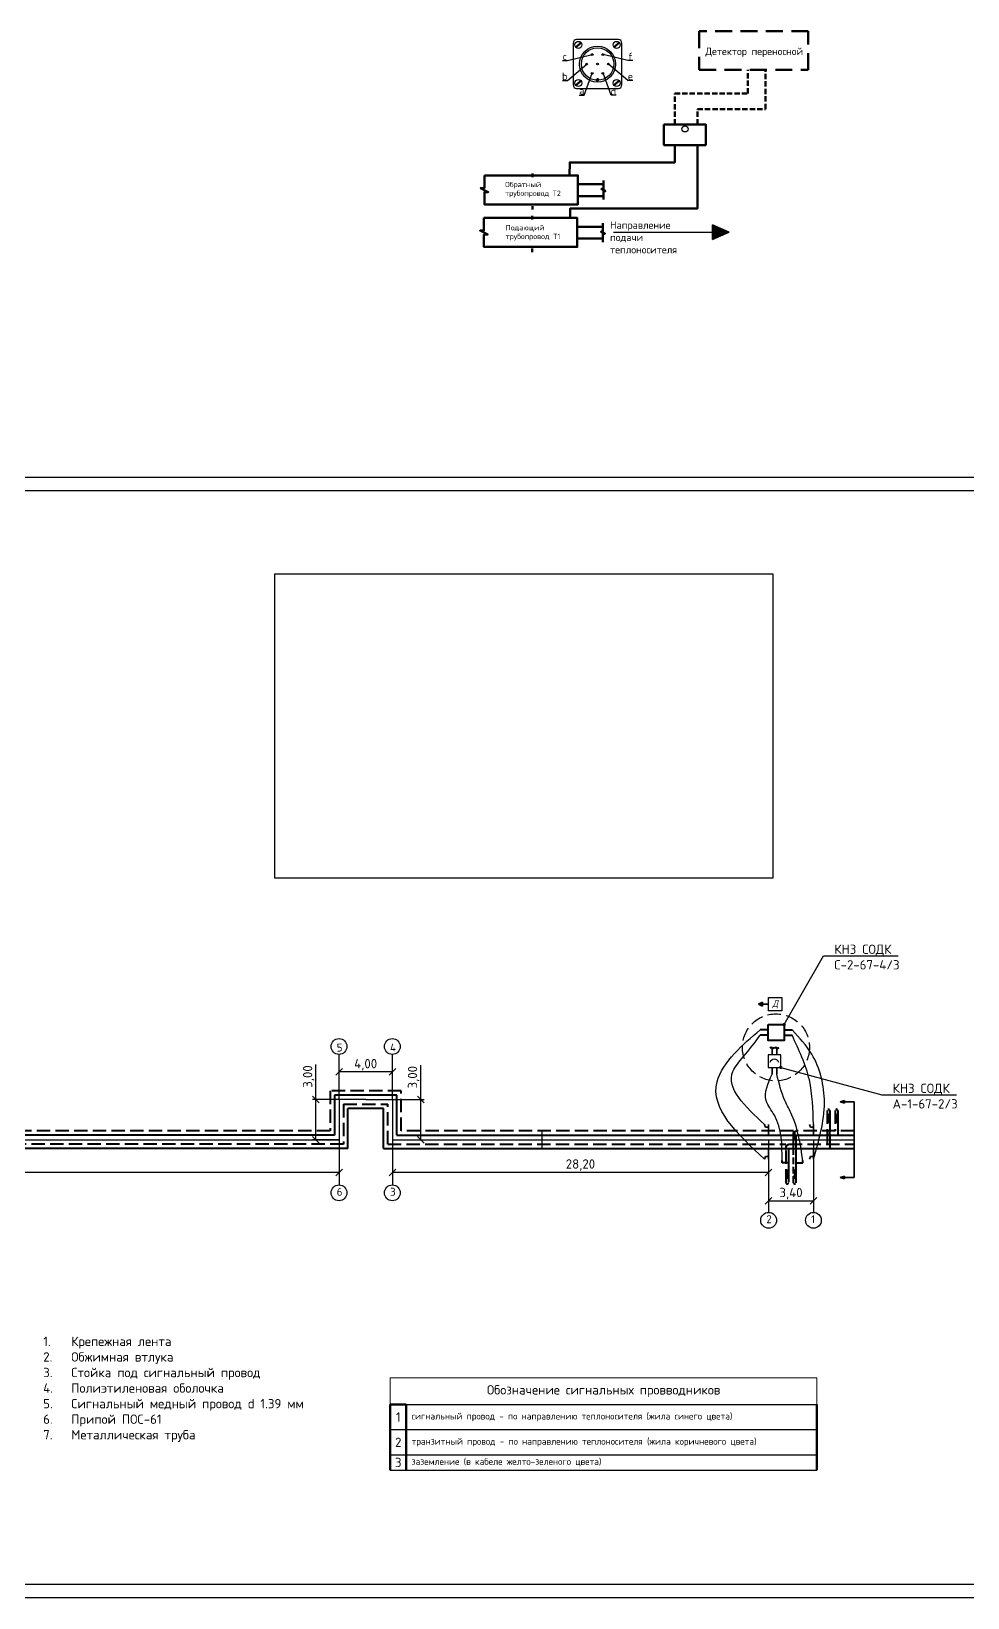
# Model space of a CAD drawing. Header units: millimetres. Extents: x -112426 to 6776, y 1218 to 38707.
# Drawn here: x 3558 to 3909, y 2272 to 2860 of the extents above; entities that cross this region are included whole.
import ezdxf
from ezdxf import colors
from ezdxf.entities.mleader import LeaderData, LeaderLine
from ezdxf.enums import TextEntityAlignment as Align
from ezdxf.math import Vec2, Vec3

# ---------------------------------------------------------------- set-up
doc = ezdxf.new("R2010")
doc.units = ezdxf.units.MM
for name, pattern in [('ACAD_ISO04W100', [30, 24, -3, 0, -3]), ('DASHED', [7, 5, -2, 0]), ('DASHED2', [9.525, 6.35, -3.175]), ('gost5', [7, 5, -2, 0])]:
    doc.linetypes.add(name, pattern=pattern)
for name, color, linetype, lineweight in [('Основной', 1, 'Continuous', 60), ('Размер 3.5', 250, 'Continuous', 35), ('Размеры на чертеже', 250, 'Continuous', 25), ('Таблица', 250, 'Continuous', 30), ('Тонкие', 5, 'Continuous', 30), ('шриховка', 4, 'ACAD_ISO04W100', 15)]:
    doc.layers.add(name, color=color, linetype=linetype, lineweight=lineweight)
doc.styles.add('-ISOCPEUR-', font='isocpeur.TTF')
doc.styles.add('GOST', font='gost.shx', dxfattribs={"oblique": 15})
doc.dimstyles.new('М 1 к 200', dxfattribs={"dimtxt": 3.5, "dimasz": 2.5, "dimexe": 1.25, "dimexo": 0, "dimtad": 1, "dimlfac": 0.2, "dimrnd": 0.1, "dimzin": 1, "dimtxsty": 'GOST', "dimblk": 'OBLIQUE', "dimcen": 2.5, "dimclrd": 256, "dimclre": 256, "dimclrt": 256, "dimadec": 0, "dimazin": 2, "dimtfac": 1, "dimtmove": 0, "dimatfit": 3, "dimldrblk": 'NONE', "dimfxl": 1.25, "dimlwd": -1, "dimlwe": -1, "dimarcsym": 0})
picture_1 = doc.add_image_def('image2.png', size_in_pixel=(706, 431))

# ---------------------------------------------------------------- blocks, each defined once
blk = doc.blocks.new('*T31')
at = {"layer": 'Defpoints', "color": 8, "linetype": 'ByBlock', "lineweight": 0, "transparency": 16777216}
for p, q in [((0, 0), (160, 0)), ((0, 0), (0, -10)), ((160, 0), (160, -10))]:
    blk.add_line(p, q, dxfattribs=at)
at = {"layer": 'Таблица', "color": 0, "lineweight": 50, "transparency": 16777216}
for p, q in [((0, -10), (6, -10)), ((0, -10), (0, -34.57)), ((6, -10), (6, -34.57)), ((160, -10), (160, -34.57))]:
    blk.add_line(p, q, dxfattribs=at)
at = {"layer": 'Таблица', "lineweight": 30, "transparency": 16777216}
blk.add_line((6, -10), (160, -10), dxfattribs=at)
at = {"layer": 'Таблица', "color": 0, "lineweight": 30, "transparency": 16777216}
for p, q in [((0, -19.45), (160, -19.45)), ((0, -28.9), (160, -28.9)), ((0, -34.57), (160, -34.57))]:
    blk.add_line(p, q, dxfattribs=at)
at = {"layer": 'Таблица', "color": 7, "transparency": 16777216, "style": '-ISOCPEUR-'}
for s, insert, char_height, width, attachment_point in [('Обозначение сигнальных провводников', (80, -5), 3.5, 157, 5), ('1', (3, -14.73), 3.5, 5, 5), ('сигнальный провод - по направлению теплоносителя (жила синего цвета)', (8, -14.73), 2.5, 150, 4), ('2', (3, -24.18), 3.5, 5, 5), ('транзитный провод - по направлению теплоносителя (жила коричневого цвета)', (8, -24.18), 2.5, 150, 4), ('3', (3, -31.74), 3.5, 5, 5), ('заземление (в кабеле желто-зеленого цвета)', (8, -31.74), 2.5, 150, 4)]:
    blk.add_mtext(s, dxfattribs=dict(at, insert=insert, char_height=char_height, width=width, attachment_point=attachment_point))
blk = doc.blocks.new('_Oblique')
at = {"color": 0, "linetype": 'ByBlock', "lineweight": -2}
blk.add_line((-0.5, -0.5), (0.5, 0.5), dxfattribs=at)
blk = doc.blocks.new('*D92')
at = {"transparency": 16777216}
for p, q in [((3704.29, 2459.14), (3704.29, 2472.12)), ((3693.59, 2459.14), (3705.54, 2459.14)), ((3704.29, 2444.14), (3704.29, 2459.14)), ((3693.59, 2444.14), (3705.54, 2444.14))]:
    blk.add_line(p, q, dxfattribs=at)
at = {"layer": 'Defpoints', "color": 0, "transparency": 16777216}
for p in [(3693.59, 2459.14), (3704.29, 2459.14), (3693.59, 2444.14)]:
    blk.add_point(p, dxfattribs=at)
at = {"transparency": 16777216, "xscale": 2.5, "yscale": 2.5, "zscale": 2.5}
for p, rotation in [((3704.29, 2459.14), 90), ((3704.29, 2444.14), 270)]:
    blk.add_blockref('_Oblique', p, dxfattribs=dict(at, rotation=rotation))
at = {"transparency": 16777216, "insert": (3701.56, 2467.55), "char_height": 3.5, "attachment_point": 5, "rotation": 90, "style": '-ISOCPEUR-'}
blk.add_mtext('3,00', dxfattribs=at)
blk = doc.blocks.new('_None')
blk = doc.blocks.new('*D93')
at = {"transparency": 16777216}
for p, q in [((3673.59, 2459.14), (3673.59, 2470.76)), ((3693.59, 2469.51), (3673.59, 2469.51)), ((3693.59, 2459.14), (3693.59, 2470.76))]:
    blk.add_line(p, q, dxfattribs=at)
at = {"layer": 'Defpoints', "color": 0, "transparency": 16777216}
for p in [(3673.59, 2469.51), (3673.59, 2459.14), (3693.59, 2459.14)]:
    blk.add_point(p, dxfattribs=at)
at = {"transparency": 16777216, "xscale": 2.5, "yscale": 2.5, "zscale": 2.5, "rotation": 180}
blk.add_blockref('_Oblique', (3673.59, 2469.51), dxfattribs=at)
at = {"transparency": 16777216, "xscale": 2.5, "yscale": 2.5, "zscale": 2.5}
blk.add_blockref('_Oblique', (3693.59, 2469.51), dxfattribs=at)
at = {"transparency": 16777216, "insert": (3683.59, 2472.24), "char_height": 3.5, "attachment_point": 5, "style": '-ISOCPEUR-'}
blk.add_mtext('4,00', dxfattribs=at)
blk = doc.blocks.new('*D94')
at = {"transparency": 16777216}
for p, q in [((3664.94, 2459.14), (3664.94, 2472.37)), ((3673.59, 2459.14), (3663.69, 2459.14)), ((3664.94, 2444.14), (3664.94, 2459.14)), ((3673.59, 2444.14), (3663.69, 2444.14))]:
    blk.add_line(p, q, dxfattribs=at)
at = {"layer": 'Defpoints', "color": 0, "transparency": 16777216}
for p in [(3673.59, 2459.14), (3664.94, 2444.14), (3673.59, 2444.14)]:
    blk.add_point(p, dxfattribs=at)
at = {"transparency": 16777216, "xscale": 2.5, "yscale": 2.5, "zscale": 2.5}
for p, rotation in [((3664.94, 2459.14), 90), ((3664.94, 2444.14), 270)]:
    blk.add_blockref('_Oblique', p, dxfattribs=dict(at, rotation=rotation))
at = {"transparency": 16777216, "insert": (3662.22, 2467.8), "char_height": 3.5, "attachment_point": 5, "rotation": 90, "style": '-ISOCPEUR-'}
blk.add_mtext('3,00', dxfattribs=at)
blk = doc.blocks.new('*D98')
at = {"transparency": 16777216}
for p, q in [((3693.59, 2444.14), (3693.59, 2430.64)), ((3834.68, 2444.14), (3834.68, 2430.64)), ((3834.68, 2431.89), (3693.59, 2431.89))]:
    blk.add_line(p, q, dxfattribs=at)
at = {"layer": 'Defpoints', "color": 0, "transparency": 16777216}
for p in [(3693.59, 2444.14), (3834.68, 2444.14), (3693.59, 2431.89)]:
    blk.add_point(p, dxfattribs=at)
at = {"transparency": 16777216, "xscale": 2.5, "yscale": 2.5, "zscale": 2.5, "rotation": 180}
blk.add_blockref('_Oblique', (3693.59, 2431.89), dxfattribs=at)
at = {"transparency": 16777216, "xscale": 2.5, "yscale": 2.5, "zscale": 2.5}
blk.add_blockref('_Oblique', (3834.68, 2431.89), dxfattribs=at)
at = {"transparency": 16777216, "insert": (3764.13, 2434.62), "char_height": 3.5, "attachment_point": 5, "style": '-ISOCPEUR-'}
blk.add_mtext('28,20', dxfattribs=at)
blk = doc.blocks.new('*D99')
at = {"transparency": 16777216}
for p, q in [((3355.09, 2444.14), (3355.09, 2430.64)), ((3673.59, 2444.14), (3673.59, 2430.64)), ((3673.59, 2431.89), (3355.09, 2431.89))]:
    blk.add_line(p, q, dxfattribs=at)
at = {"layer": 'Defpoints', "color": 0, "transparency": 16777216}
for p in [(3355.09, 2444.14), (3673.59, 2444.14), (3355.09, 2431.89)]:
    blk.add_point(p, dxfattribs=at)
at = {"transparency": 16777216, "xscale": 2.5, "yscale": 2.5, "zscale": 2.5, "rotation": 180}
blk.add_blockref('_Oblique', (3355.09, 2431.89), dxfattribs=at)
at = {"transparency": 16777216, "xscale": 2.5, "yscale": 2.5, "zscale": 2.5}
blk.add_blockref('_Oblique', (3673.59, 2431.89), dxfattribs=at)
at = {"transparency": 16777216, "insert": (3514.34, 2434.62), "char_height": 3.5, "attachment_point": 5, "style": '-ISOCPEUR-'}
blk.add_mtext('63,70', dxfattribs=at)
blk = doc.blocks.new('_DotSmall')
at = {"color": 0, "linetype": 'ByBlock', "const_width": 0.5}
blk.add_lwpolyline([(-0.0625, 0, 1), (0.0625, 0, 1)], format="xyb", close=True, dxfattribs=at)
blk = doc.blocks.new('*D152')
at = {"transparency": 16777216}
for p, q in [((3834.68, 2435.65), (3834.68, 2419.96)), ((3851.49, 2435.65), (3851.49, 2419.96)), ((3834.68, 2421.21), (3851.49, 2421.21))]:
    blk.add_line(p, q, dxfattribs=at)
at = {"layer": 'Defpoints', "color": 0, "transparency": 16777216}
for p in [(3834.68, 2435.65), (3851.49, 2435.65), (3851.49, 2421.21)]:
    blk.add_point(p, dxfattribs=at)
at = {"transparency": 16777216, "xscale": 2.5, "yscale": 2.5, "zscale": 2.5, "rotation": 180}
blk.add_blockref('_Oblique', (3834.68, 2421.21), dxfattribs=at)
at = {"transparency": 16777216, "xscale": 2.5, "yscale": 2.5, "zscale": 2.5}
blk.add_blockref('_Oblique', (3851.49, 2421.21), dxfattribs=at)
at = {"transparency": 16777216, "insert": (3843.08, 2423.93), "char_height": 3.5, "attachment_point": 5, "style": '-ISOCPEUR-'}
blk.add_mtext('3,40', dxfattribs=at)

msp = doc.modelspace()

# ---------------------------------------------------------------- hatches: boundary and pattern name
at = {"lineweight": 35}
h = msp.add_hatch(color=256, dxfattribs=at)
h.dxf.hatch_style = 1
h.paths.add_polyline_path([(3863.201, 2457.886), (3863.201, 2458.886), (3861.465, 2458.386)])
h = msp.add_hatch(color=256)
h.dxf.hatch_style = 1
h.paths.add_polyline_path([(3857.086, 2452.05), (3856.586, 2450.55), (3857.586, 2450.55)])
h.paths.add_polyline_path([(3857.086, 2452.05), (3857.586, 2453.55), (3856.586, 2453.55)])
h = msp.add_hatch(color=256)
h.dxf.hatch_style = 1
h.paths.add_polyline_path([(3860.086, 2452.102), (3859.586, 2450.602), (3860.586, 2450.602)])
h.paths.add_polyline_path([(3860.086, 2452.102), (3860.586, 2453.602), (3859.586, 2453.602)])
h = msp.add_hatch(color=256)
h.dxf.hatch_style = 1
h.paths.add_polyline_path([(3841.711, 2431.195), (3842.211, 2432.695), (3841.211, 2432.695)])
h.paths.add_polyline_path([(3841.711, 2431.195), (3841.211, 2429.695), (3842.211, 2429.695)])
h = msp.add_hatch(color=256)
h.dxf.hatch_style = 1
h.paths.add_polyline_path([(3844.514, 2431.195), (3845.014, 2432.695), (3844.014, 2432.695)])
h.paths.add_polyline_path([(3844.514, 2431.195), (3844.014, 2429.695), (3845.014, 2429.695)])
h = msp.add_hatch(color=256, dxfattribs=at)
h.dxf.hatch_style = 1
h.paths.add_polyline_path([(3863.201, 2429.4), (3863.201, 2430.4), (3861.465, 2429.9)])
at = {"layer": 'Размер 3.5'}
h = msp.add_hatch(color=4, dxfattribs=at)
h.dxf.hatch_style = 1
h.paths.add_polyline_path([(3830.917, 2494.909), (3832.411, 2494.161), (3832.411, 2494.909), (3832.411, 2495.656)])
at = {"layer": 'Размеры на чертеже'}
h = msp.add_hatch(color=256, dxfattribs=at)
h.dxf.hatch_style = 1
h.paths.add_polyline_path([(3813.616, 2787.088), (3813.616, 2784.326), (3819.928, 2784.326)])
h.paths.add_polyline_path([(3819.928, 2784.326), (3813.616, 2784.326), (3813.616, 2781.565)])
at = {"layer": 'шриховка'}
h = msp.add_hatch(color=4, dxfattribs=at)
h.dxf.hatch_style = 1
h.paths.add_polyline_path([(3770.748, 2841.257), (3770.748, 2841.699), (3770.251, 2841.699), (3770.251, 2841.257)])

# ---------------------------------------------------------------- linework, layer by layer
at = {"lineweight": 40}
for p, q in [((3834.485, 2485.256), (3831.485, 2485.256)), ((3834.485, 2483.256), (3831.485, 2483.256)), ((3840.485, 2483.256), (3843.485, 2483.256))]:
    msp.add_line(p, q, dxfattribs=at)
for p, q in [((3673.586, 2459.143), (3673.586, 2476.12)), ((3693.586, 2459.143), (3693.586, 2476.12)), ((3683.586, 2459.143), (3673.586, 2459.143)), ((3673.586, 2459.143), (3673.586, 2444.143)), ((3683.586, 2459.143), (3693.586, 2459.143)), ((3693.586, 2459.143), (3693.586, 2444.143)), ((3866.729, 2432.419), (3866.729, 2452.816)), ((3355.086, 2444.143), (3673.586, 2444.143)), ((3673.586, 2444.143), (3673.586, 2427.166)), ((3693.586, 2444.143), (3866.729, 2444.143)), ((3693.586, 2444.143), (3693.586, 2427.166)), ((3749.83, 2444.143), (3749.83, 2447.493)), ((3749.83, 2440.793), (3749.83, 2444.143)), ((3834.681, 2444.143), (3834.681, 2427.166)), ((3844.488, 2447.13), (3844.488, 2444.125)), ((3851.488, 2444.143), (3851.488, 2427.166)), ((3834.681, 2419.958), (3834.681, 2416.894)), ((3851.488, 2419.958), (3851.488, 2416.894))]:
    msp.add_line(p, q)
at = {"color": 1, "linetype": 'DASHED', "lineweight": 40}
for p, q in [((3670.236, 2462.493), (3670.236, 2447.493)), ((3696.936, 2462.493), (3670.236, 2462.493)), ((3696.936, 2447.493), (3696.936, 2462.493)), ((3859.586, 2455.073), (3859.586, 2447.493)), ((3670.236, 2447.493), (3358.436, 2447.493)), ((3843.961, 2447.493), (3696.936, 2447.493)), ((3844.014, 2446.803), (3845.014, 2447.493)), ((3844.014, 2446.138), (3844.014, 2446.803)), ((3866.729, 2447.493), (3845.014, 2447.493))]:
    msp.add_line(p, q, dxfattribs=at)
at = {"color": 1, "linetype": 'ByBlock', "lineweight": 40}
for p, q in [((3671.911, 2460.818), (3671.911, 2445.818)), ((3695.261, 2460.818), (3671.911, 2460.818)), ((3695.261, 2445.818), (3695.261, 2460.818)), ((3860.586, 2455.073), (3860.586, 2447.813)), ((3671.911, 2445.818), (3356.761, 2445.818)), ((3695.261, 2445.818), (3866.729, 2445.818)), ((3845.014, 2442.788), (3845.014, 2445.818)), ((3860.586, 2447.174), (3860.586, 2445.818)), ((3845.014, 2441.113), (3845.014, 2442.149)), ((3845.014, 2428.002), (3845.014, 2440.474)), ((3845.014, 2435.432), (3847.493, 2435.432)), ((3847.493, 2435.432), (3847.493, 2436.279))]:
    msp.add_line(p, q, dxfattribs=at)
at = {"color": 5, "linetype": 'DASHED', "lineweight": 40}
for p, q in [((3675.261, 2457.468), (3691.911, 2457.468)), ((3675.261, 2457.468), (3675.261, 2442.468)), ((3691.911, 2442.468), (3691.911, 2457.468)), ((3856.586, 2455.021), (3856.586, 2447.813)), ((3856.586, 2447.174), (3856.586, 2446.138)), ((3856.586, 2445.499), (3856.586, 2442.468)), ((3675.261, 2442.468), (3353.411, 2442.468)), ((3691.911, 2442.468), (3841.157, 2442.468)), ((3841.211, 2441.778), (3842.211, 2442.468)), ((3841.211, 2441.113), (3841.211, 2441.778)), ((3841.211, 2441.113), (3841.211, 2441.778)), ((3841.211, 2428.079), (3841.211, 2440.474)), ((3842.211, 2442.468), (3866.729, 2442.468))]:
    msp.add_line(p, q, dxfattribs=at)
at = {"color": 5, "linetype": 'ByBlock', "lineweight": 40}
for p, q in [((3690.236, 2455.793), (3676.936, 2455.793)), ((3676.936, 2440.793), (3676.936, 2455.793)), ((3690.236, 2440.793), (3690.236, 2455.793)), ((3857.586, 2455.021), (3857.586, 2447.813)), ((3857.586, 2446.138), (3857.586, 2447.174)), ((3857.586, 2445.499), (3857.586, 2442.788)), ((3676.936, 2440.793), (3351.736, 2440.793)), ((3690.236, 2440.793), (3866.729, 2440.793)), ((3842.211, 2428.155), (3842.211, 2440.793)), ((3857.586, 2442.149), (3857.586, 2440.793)), ((3839.732, 2435.432), (3839.732, 2436.279)), ((3842.211, 2435.432), (3839.732, 2435.432))]:
    msp.add_line(p, q, dxfattribs=at)
at = {"lineweight": 35}
for p, q in [((3861.465, 2458.386), (3863.201, 2458.886)), ((3861.465, 2458.386), (3863.201, 2457.886)), ((3863.201, 2458.886), (3863.201, 2457.886)), ((3866.729, 2458.386), (3863.201, 2458.386)), ((3866.729, 2458.386), (3866.729, 2429.9)), ((3833.564, 2448.81), (3833.194, 2449.821)), ((3834.698, 2448.81), (3833.564, 2448.81)), ((3834.698, 2445.818), (3834.698, 2449.821)), ((3850.355, 2448.81), (3849.984, 2449.821)), ((3851.488, 2448.81), (3850.355, 2448.81)), ((3851.488, 2445.818), (3851.488, 2449.821)), ((3857.586, 2453.55), (3856.586, 2453.55)), ((3857.586, 2450.55), (3856.586, 2453.55)), ((3856.586, 2450.55), (3857.586, 2453.55)), ((3857.586, 2450.55), (3856.586, 2450.55)), ((3860.586, 2453.602), (3859.586, 2453.602)), ((3860.586, 2450.602), (3859.586, 2453.602)), ((3859.586, 2450.602), (3860.586, 2453.602)), ((3860.586, 2450.602), (3859.586, 2450.602)), ((3833.564, 2437.802), (3833.194, 2436.79)), ((3834.698, 2437.802), (3833.564, 2437.802)), ((3834.698, 2440.793), (3834.698, 2436.79)), ((3850.355, 2437.802), (3849.984, 2436.79)), ((3851.488, 2437.802), (3850.355, 2437.802)), ((3851.488, 2440.793), (3851.488, 2436.79)), ((3841.211, 2432.695), (3842.211, 2432.695)), ((3841.211, 2432.695), (3842.211, 2429.695)), ((3842.211, 2432.695), (3841.211, 2429.695)), ((3844.014, 2432.695), (3845.014, 2432.695)), ((3844.014, 2432.695), (3845.014, 2429.695)), ((3845.014, 2432.695), (3844.014, 2429.695)), ((3841.211, 2429.695), (3842.211, 2429.695)), ((3844.014, 2429.695), (3845.014, 2429.695)), ((3861.465, 2429.9), (3863.201, 2430.4)), ((3861.465, 2429.9), (3863.201, 2429.4)), ((3863.201, 2430.4), (3863.201, 2429.4)), ((3866.729, 2429.9), (3863.201, 2429.9))]:
    msp.add_line(p, q, dxfattribs=at)
at = {"color": 1, "linetype": 'DASHED', "lineweight": 40, "ltscale": 0.5}
for p, q in [((3844.014, 2442.788), (3844.014, 2445.499)), ((3844.014, 2441.113), (3844.014, 2442.149)), ((3844.014, 2427.925), (3844.014, 2440.474))]:
    msp.add_line(p, q, dxfattribs=at)
msp.add_lwpolyline([(3086.434, 2692.459), (4275.434, 2692.459), (4275.434, 2272.459), (3086.434, 2272.459)], close=True)
at = {"const_width": 0.5}
msp.add_lwpolyline([(3106.434, 2687.459), (4270.434, 2687.459), (4270.434, 2277.459), (3106.434, 2277.459)], close=True, dxfattribs=at)
for centre in [(3673.586, 2479.085), (3693.586, 2479.085), (3673.586, 2424.201), (3693.586, 2424.201), (3834.681, 2413.928), (3851.488, 2413.928)]:
    msp.add_circle(centre, 2.965)
at = {"linetype": 'gost5', "lineweight": 40, "ltscale": 0.2}
for centre, start, end in [((3857.086, 2454.964), 6.462729, 173.537271), ((3860.086, 2455.016), 6.462729, 173.537271), ((3841.711, 2428.075), 186.462729, 353.537271), ((3844.514, 2428.059), 186.462729, 353.537271)]:
    msp.add_arc(centre, 0.503, start, end, dxfattribs=at)
at = {"color": 1, "linetype": 'DASHED', "lineweight": 40}
msp.add_arc((3844.085, 2445.818), 0.327, 102.474801, 257.525199, dxfattribs=at)
at = {"color": 1, "linetype": 'DASHED', "lineweight": 40, "ltscale": 0.5}
for centre in [(3844.085, 2442.468), (3844.085, 2440.793)]:
    msp.add_arc(centre, 0.327, 102.474801, 257.525199, dxfattribs=at)
at = {"color": 1, "linetype": 'ByBlock', "lineweight": 40}
for centre, start, end in [((3845.085, 2442.468), 102.474801, 257.525199), ((3860.515, 2447.493), 282.474801, 77.525199), ((3845.085, 2440.793), 102.474801, 257.525199)]:
    msp.add_arc(centre, 0.327, start, end, dxfattribs=at)
at = {"color": 5, "linetype": 'DASHED', "lineweight": 40}
for centre, start, end in [((3856.515, 2447.493), 282.474801, 77.525199), ((3856.515, 2445.818), 282.474801, 77.525199), ((3841.282, 2440.793), 102.474801, 257.525199)]:
    msp.add_arc(centre, 0.327, start, end, dxfattribs=at)
at = {"color": 5, "linetype": 'ByBlock', "lineweight": 40}
for centre in [(3857.515, 2447.493), (3857.515, 2445.818), (3857.515, 2442.468)]:
    msp.add_arc(centre, 0.327, 282.474801, 77.525199, dxfattribs=at)
at = {"layer": 'Основной'}
for p, q in [((3746.188, 2804.981), (3746.188, 2806.363)), ((3772.789, 2802.272), (3772.789, 2803.653)), ((3772.789, 2797.851), (3772.789, 2796.525)), ((3745.967, 2789.039), (3745.967, 2790.421)), ((3746.19, 2794.095), (3746.19, 2792.769)), ((3772.568, 2786.33), (3772.568, 2787.711)), ((3745.969, 2778.153), (3745.969, 2776.827)), ((3772.568, 2781.909), (3772.568, 2780.583))]:
    msp.add_line(p, q, dxfattribs=at)
at = {"layer": 'Основной', "linetype": 'DASHED2'}
msp.add_lwpolyline([(3808.645, 2845.121), (3849.568, 2845.121), (3849.568, 2859.605), (3808.645, 2859.605)], close=True, dxfattribs=at)
at = {"layer": 'Основной', "lineweight": 30}
msp.add_lwpolyline([(3779.667, 2839.55), (3779.667, 2855.188), (3779.557, 2855.685), (3779.28, 2856.127), (3778.838, 2856.404), (3778.341, 2856.514), (3762.703, 2856.514), (3762.206, 2856.404), (3761.763, 2856.127), (3761.487, 2855.685), (3761.377, 2855.188), (3761.377, 2839.55), (3761.487, 2839.053), (3761.763, 2838.611), (3762.206, 2838.334), (3762.703, 2838.224), (3778.341, 2838.224), (3778.838, 2838.334), (3779.28, 2838.611), (3779.557, 2839.053)], close=True, dxfattribs=at)
at = {"layer": 'Основной', "lineweight": 70}
for points in [[(3762.427, 2853.53), (3764.361, 2855.464)], [(3776.683, 2853.53), (3778.617, 2855.464)], [(3762.427, 2839.274), (3764.361, 2841.152)], [(3776.683, 2839.274), (3778.617, 2841.152)]]:
    msp.add_lwpolyline(points, dxfattribs=at)
at = {"layer": 'Основной', "color": 162, "linetype": 'DASHED', "lineweight": 50, "ltscale": 0.4, "true_color": 0x0520d1}
for points in [[(3799.479, 2824.734), (3799.479, 2836.358), (3826.895, 2836.358), (3826.895, 2845.121)], [(3807.989, 2824.734), (3807.989, 2830.478), (3833.556, 2830.478), (3833.556, 2845.121)]]:
    msp.add_lwpolyline(points, dxfattribs=at)
at = {"layer": 'Основной'}
for points in [[(3770.251, 2841.699), (3770.748, 2841.699), (3770.748, 2841.257), (3770.251, 2841.257)], [(3795.445, 2824.734), (3811.139, 2824.734), (3811.139, 2816.943), (3795.445, 2816.943)], [(3728.14, 2805.603), (3763.174, 2805.615), (3763.174, 2794.729), (3728.14, 2794.717), (3728.14, 2799.359), (3729.576, 2799.359), (3726.703, 2800.851), (3728.14, 2800.851)], [(3763.174, 2802.272), (3772.789, 2802.272), (3772.789, 2800.503), (3772.016, 2800.503), (3773.508, 2799.675), (3772.789, 2799.675), (3772.789, 2797.851), (3763.174, 2797.851)], [(3727.919, 2789.661), (3762.953, 2789.673), (3762.953, 2778.787), (3727.919, 2778.775), (3727.919, 2783.417), (3729.355, 2783.417), (3726.482, 2784.909), (3727.919, 2784.909)], [(3762.953, 2786.33), (3772.568, 2786.33), (3772.568, 2784.561), (3771.795, 2784.561), (3773.287, 2783.732), (3772.568, 2783.732), (3772.568, 2781.909), (3762.953, 2781.909)]]:
    msp.add_lwpolyline(points, close=True, dxfattribs=at)
for points in [[(3760.08, 2805.615), (3760.084, 2810.478), (3799.479, 2810.478), (3799.479, 2816.943)], [(3760.246, 2789.672), (3760.25, 2793.182), (3807.989, 2793.182), (3807.989, 2816.943)]]:
    msp.add_lwpolyline(points, dxfattribs=at)
at = {"layer": 'Основной', "lineweight": 30}
for centre, radius in [((3770.552, 2847.331), 6.752), ((3770.548, 2847.338), 6.082)]:
    msp.add_circle(centre, radius, dxfattribs=at)
at = {"layer": 'Размер 3.5'}
for p, q in [((3832.411, 2495.656), (3830.917, 2494.909)), ((3832.411, 2494.909), (3832.411, 2495.656)), ((3832.411, 2494.161), (3830.917, 2494.909)), ((3834.652, 2494.909), (3832.411, 2494.909)), ((3832.411, 2494.909), (3832.411, 2494.161)), ((3836.002, 2478.511), (3836.002, 2475.997)), ((3837.747, 2478.511), (3837.747, 2475.997)), ((3836.002, 2471.255), (3836.002, 2468.74)), ((3837.747, 2471.255), (3837.747, 2468.74))]:
    msp.add_line(p, q, dxfattribs=at)
at = {"layer": 'Размеры на чертеже'}
for p, q in [((3776.533, 2784.326), (3819.928, 2784.326)), ((3813.616, 2781.565), (3813.616, 2787.088)), ((3819.928, 2784.326), (3813.616, 2787.088)), ((3813.616, 2781.565), (3819.928, 2784.326))]:
    msp.add_line(p, q, dxfattribs=at)
at = {"layer": 'Тонкие', "ltscale": 50}
for points in [[(3757.379, 2848.612), (3759.222, 2848.612), (3768.505, 2850.878)], [(3783.72, 2848.612), (3781.878, 2848.612), (3772.594, 2850.878)], [(3757.379, 2841.152), (3759.222, 2841.152), (3766.46, 2847.344)], [(3763.596, 2835.737), (3765.466, 2835.737), (3768.505, 2843.86)], [(3777.503, 2835.737), (3775.633, 2835.737), (3772.594, 2843.86)], [(3783.72, 2841.152), (3781.878, 2841.152), (3774.639, 2847.344)]]:
    msp.add_lwpolyline(points, dxfattribs=at)
at = {"layer": 'Тонкие', "color": 18, "true_color": 0x000000}
for points in [[(3839.672, 2492.399), (3834.652, 2492.399), (3834.652, 2497.418), (3839.672, 2497.418)], [(3839.246, 2471.255), (3839.246, 2475.997), (3834.503, 2475.997), (3834.503, 2471.255)]]:
    msp.add_lwpolyline(points, close=True, dxfattribs=at)
at = {"layer": 'Тонкие', "color": 18, "lineweight": 100, "true_color": 0x000000}
for points in [[(3835.256, 2478.483), (3835.428, 2478.626), (3835.629, 2478.655), (3835.83, 2478.626), (3836.002, 2478.511), (3836.346, 2478.339), (3836.547, 2478.397), (3836.719, 2478.511)], [(3837.001, 2478.483), (3837.174, 2478.626), (3837.374, 2478.655), (3837.575, 2478.626), (3837.747, 2478.511), (3838.091, 2478.339), (3838.292, 2478.397), (3838.464, 2478.511)]]:
    msp.add_lwpolyline(points, dxfattribs=at)
at = {"layer": 'Тонкие', "lineweight": 25}
for centre in [(3763.362, 2854.535), (3777.674, 2854.535), (3763.362, 2840.223), (3777.674, 2840.223)]:
    msp.add_circle(centre, 1.317, dxfattribs=at)
at = {"layer": 'Тонкие'}
for centre, radius in [((3766.46, 2847.344), 0.336), ((3768.505, 2850.88), 0.336), ((3770.55, 2847.346), 0.336), ((3772.539, 2850.88), 0.336), ((3774.583, 2847.344), 0.336), ((3768.505, 2843.862), 0.336), ((3772.539, 2843.862), 0.336), ((3803.308, 2823.027), 1.155)]:
    msp.add_circle(centre, radius, dxfattribs=at)
at = {"layer": 'Тонкие', "linetype": 'DASHED'}
msp.add_circle((3837.432, 2478.743), 12.553, dxfattribs=at)
at = {"layer": 'Тонкие', "color": 18, "true_color": 0x000000}
msp.add_arc((3836.874, 2472.539), 1.786, 18.515897, 161.484103, dxfattribs=at)
at = {"layer": 'Тонкие'}
for points in [[(3833.194, 2436.79), (3815.358, 2465.836), (3821.848, 2476.389), (3831.485, 2485.256)], [(3851.488, 2436.79), (3855.611, 2458.149), (3850.844, 2476.185), (3843.485, 2485.256)], [(3833.194, 2449.821), (3821.3, 2469.727), (3825.204, 2475.185), (3831.485, 2483.256)], [(3851.488, 2449.821), (3849.955, 2466.553), (3843.485, 2483.256)], [(3839.732, 2436.279), (3836.84, 2453.312), (3833.783, 2458.77), (3836.002, 2468.74)], [(3847.493, 2436.279), (3843.45, 2453.312), (3840.806, 2458.77), (3837.747, 2468.74)]]:
    msp.add_spline(points, degree=3, dxfattribs=at)

# ---------------------------------------------------------------- block references
msp.add_blockref('*T31', (3692.807, 2354.887))

# ---------------------------------------------------------------- texts
at = {"char_height": 3, "style": '-ISOCPEUR-'}
for s, insert, attachment_point in [('5', (3672.727, 2477.18), 7), ('4', (3692.727, 2477.18), 7), ('6', (3672.727, 2426.107), 1), ('3', (3692.727, 2426.107), 1), ('2', (3833.823, 2415.834), 1), ('1', (3850.63, 2415.834), 1)]:
    msp.add_mtext_dynamic_manual_height_columns(s, width=6.35969, gutter_width=12.5, heights=[0], dxfattribs=dict(at, insert=insert, attachment_point=attachment_point))
at = {"layer": 'Размер 3.5', "style": '-ISOCPEUR-'}
for s, p in [('с', (3758.227, 2848.833)), ('f', (3782.872, 2848.833)), ('b', (3758.227, 2841.373)), ('e', (3782.872, 2841.373)), ('a', (3764.637, 2835.903)), ('d', (3776.462, 2835.737))]:
    msp.add_text(s, height=2.762, dxfattribs=at).set_placement(p, align=Align.CENTER)
at = {"layer": 'Размер 3.5', "attachment_point": 1, "style": '-ISOCPEUR-'}
for s, insert, char_height, width in [('\\A1;{\\C7;Детектор переносной}', (3810.977, 2853.476), 2.76152, 80.11904), ('\\A1;{\\C7;Направление подачи теплоносителя}', (3775.229, 2788.338), 2.76152, 36.47961), ('\\A1;\\pi-10.5,l10.5,t10.5;{\\C7;1.^IКрепежная лента\\P2.^IОбжимная втлука\\H1.83333x; \\H0.54545x;\\P3.^IСтойка под сигнальный провод\\H1.55556x; \\H0.64286x;\\P4.^IПолиэтиленовая оболочка\\H1.64815x; \\H0.60674x;\\P5.^IСигнальный медный провод d 1.39 мм\\H1.61728x; \\H0.61832x;\\P6.^IПрипой ПОС-61\\H1.62757x; \\H0.61441x;\\P7.^IМеталлическая труба\\H1.62414x; }', (3562.664, 2370.282), 3.5, 101.54442)]:
    msp.add_mtext(s, dxfattribs=dict(at, insert=insert, char_height=char_height, width=width))
at = {"layer": 'Размер 3.5', "char_height": 1.97251, "attachment_point": 4, "style": '-ISOCPEUR-'}
for s, width, insert in [('Обратный трубопровод Т2', 23.90857, (3735.884, 2800.276)), ('Подающий трубопровод Т1', 26.19844, (3736.068, 2784.096))]:
    msp.add_mtext_dynamic_manual_height_columns(s, width=width, gutter_width=13.808, heights=[0], dxfattribs=dict(at, insert=insert))
at = {"layer": 'Таблица', "insert": (3837.162, 2494.909), "char_height": 2.61476, "attachment_point": 5, "style": 'GOST'}
msp.add_mtext_dynamic_manual_height_columns('{\\C256;\\c0;Д}', width=5.01913, gutter_width=13.074, heights=[0], dxfattribs=at)

# ---------------------------------------------------------------- dimensions: what is measured, and where the dimension line sits
for base, p1, p2, picture, middle in [((3664.943, 2444.143), (3673.586, 2459.143), (3673.586, 2444.143), '*D94', (3664.943, 2467.804)), ((3704.286, 2459.143), (3693.586, 2444.143), (3693.586, 2459.143), '*D92', (3704.286, 2467.554))]:
    dim = msp.add_linear_dim(base=base, p1=p1, p2=p2, angle=90, dimstyle='М 1 к 200', override={"dimtxsty": '-ISOCPEUR-'})
    dim.commit()
    dim.dimension.update_dxf_attribs({"geometry": picture, "text_midpoint": middle, "dimtype": 160})
for base, p1, p2, picture, middle in [((3673.586, 2469.514), (3693.586, 2459.143), (3673.586, 2459.143), '*D93', (3683.586, 2472.239)), ((3355.086, 2431.893), (3673.586, 2444.143), (3355.086, 2444.143), '*D99', (3514.336, 2434.618)), ((3693.586, 2431.893), (3834.681, 2444.143), (3693.586, 2444.143), '*D98', (3764.133, 2434.618))]:
    dim = msp.add_linear_dim(base=base, p1=p1, p2=p2, dimstyle='М 1 к 200', override={"dimtxsty": '-ISOCPEUR-'})
    dim.commit()
    dim.dimension.update_dxf_attribs({"geometry": picture, "text_midpoint": middle})
dim = msp.add_aligned_dim(p1=(3834.681, 2435.655), p2=(3851.488, 2435.655), distance=-14.447, dimstyle='М 1 к 200', override={"dimtxsty": '-ISOCPEUR-'})
dim.commit()
dim.dimension.update_dxf_attribs({"geometry": '*D152', "text_midpoint": (3843.085, 2423.933)})

# ---------------------------------------------------------------- pictures from other files: only their frames are drawn
image = msp.add_image(picture_1, insert=(3649.484, 2542.195), size_in_units=(186.822, 114.051))
image.dxf.flags = 7

# ---------------------------------------------------------------- next in the draw order: leaders
at = {"layer": 'Размер 3.5'}
ml = msp.add_multileader_mtext('Standard', dxfattribs=at)
ml.set_content('КНЗ СОДК\\PС-2-67-4/3', color=256, style='-ISOCPEUR-')
ml.set_leader_properties()
ml.set_arrow_properties(name='DOTSMALL')
ml.build(insert=Vec2(0, 0))
ml.multileader.update_dxf_attribs({"text_left_attachment_type": 6, "text_right_attachment_type": 6, "dogleg_length": 2, "arrow_head_size": 2})
ctx = ml.context
ctx.base_point, ctx.char_height, ctx.arrow_head_size, ctx.plane_origin = Vec3(3857.325, 2513.067), 3.5, 2, Vec3(3896.265, 2503.507)
ctx.left_attachment, ctx.right_attachment = 6, 6
notes = []
notes.append((ctx, [(0, (1, 1, 0), (3855.325, 2513.067), (1, 0), 2, [(0, [(3840.485, 2487.256)], 0, [])])]))
ctx.mtext.insert, ctx.mtext.flow_direction = Vec3(3859.325, 2517.267), 5
ctx.mtext.has_bg_fill, ctx.mtext.bg_color, ctx.mtext.bg_scale_factor, ctx.mtext.bg_transparency, ctx.mtext.use_window_bg_color = 1, -1027028792, 1.5, 0, 1
ml = msp.add_multileader_mtext('Standard', dxfattribs=at)
ml.set_content('КНЗ СОДК\\PА-1-67-2/3', color=256, style='-ISOCPEUR-')
ml.set_leader_properties()
ml.set_arrow_properties(name='DOTSMALL')
ml.build(insert=Vec2(0, 0))
ml.multileader.update_dxf_attribs({"text_left_attachment_type": 6, "text_right_attachment_type": 6, "dogleg_length": 2, "arrow_head_size": 2})
ctx = ml.context
ctx.base_point, ctx.char_height, ctx.arrow_head_size, ctx.plane_origin = Vec3(3879.183, 2460.949), 3.5, 2, Vec3(3895.026, 2487.505)
ctx.left_attachment, ctx.right_attachment = 6, 6
notes.append((ctx, [(0, (1, 1, 0), (3877.183, 2460.949), (1, 0), 2, [(0, [(3839.246, 2471.255)], 0, [])])]))
ctx.mtext.insert, ctx.mtext.flow_direction = Vec3(3881.183, 2465.149), 5
ctx.mtext.has_bg_fill, ctx.mtext.bg_color, ctx.mtext.bg_scale_factor, ctx.mtext.bg_transparency, ctx.mtext.use_window_bg_color = 1, -1027028792, 1.5, 0, 1
for ctx, leaders in notes:
    for number, flags, end, landing, length, lines in leaders:
        leader = LeaderData()
        leader.index, (leader.has_last_leader_line, leader.has_dogleg_vector, leader.attachment_direction) = number, flags
        leader.last_leader_point, leader.dogleg_vector, leader.dogleg_length = Vec3(end), Vec3(landing), length
        for number, points, colour, breaks in lines:
            line = LeaderLine()
            line.index, line.vertices, line.color, line.breaks = number, Vec3.list(points), colors.encode_raw_color(colour), breaks
            leader.lines.append(line)
        ctx.leaders.append(leader)

# ---------------------------------------------------------------- next in the draw order: linework, layer by layer
at = {"lineweight": 40}
for p, q in [((3840.485, 2487.256), (3840.485, 2481.256)), ((3840.485, 2485.256), (3843.485, 2485.256))]:
    msp.add_line(p, q, dxfattribs=at)
msp.add_lwpolyline([(3834.485, 2487.256), (3840.485, 2487.256), (3840.485, 2481.256), (3834.485, 2481.256)], close=True, dxfattribs=at)

doc.saveas('drawing.dxf')
